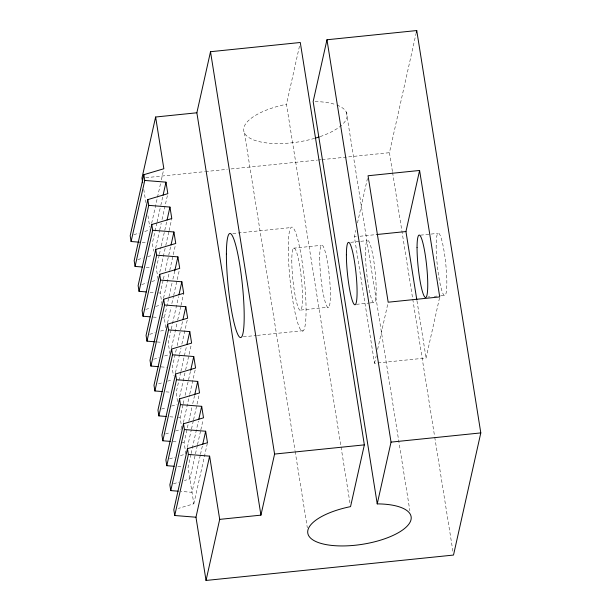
<?xml version="1.0" encoding="UTF-8"?>
<svg xmlns="http://www.w3.org/2000/svg" width="611" height="611" viewBox="0 0 611 611"><rect width="100%" height="100%" fill="white"/><g stroke="black" fill="none" stroke-linecap="round" stroke-linejoin="round"><path stroke-width="0.46" stroke-dasharray="3.06 2.29" d="M151.65 223.343L160.548 183.552M161.373 179.848L163.442 170.599M156.89 222.878L152.338 243.231L153.605 251.19M157.096 221.953L160.617 206.22M160.823 205.296L162.893 196.039M155.622 248.249L159.547 230.668M159.754 229.744L161.205 223.267M162.03 219.563L167.613 194.581M159.204 255.184L156.309 268.145L157.997 278.753M159.41 254.26L161.067 246.859M161.273 245.935L166.65 221.869M159.792 272.231L165.581 246.325M165.787 245.401L168.896 231.516M169.102 230.591L171.79 218.562M162.106 304.545L160.273 293.051L163.168 280.098M163.374 279.166L164.412 274.545M165.237 270.841L170.614 246.783M163.549 298.069L169.553 271.231M169.759 270.306L175.342 245.324M165.787 327.687L164.237 317.957L168.789 297.603M168.995 296.671L172.096 282.794M172.928 279.09L174.792 270.765M167.521 322.975L171.034 307.241M171.859 303.545L173.516 296.136M173.723 295.212L179.512 269.306M171.103 329.909L168.208 342.863L169.896 353.479M171.309 328.985L178.549 296.595M171.485 347.88L177.48 321.05M177.686 320.126L180.795 306.241M181.001 305.317L183.69 293.288M176.312 349.263L172.172 367.776L173.44 375.734M177.137 345.566L180.444 330.757M180.65 329.833L182.72 320.576M175.449 372.794L179.382 355.212M179.588 354.288L181.032 347.804M181.864 344.108L187.447 319.118M180.688 372.32L176.136 392.682L177.549 401.526M180.894 371.396L186.477 346.414M179.626 396.776L185.416 370.862M185.622 369.938L191.411 344.031M181.933 429.082L180.108 417.588L183.002 404.635M183.208 403.711L184.239 399.082M185.072 395.378L190.449 371.32M183.384 422.606L189.586 394.843M189.792 393.919L195.176 369.861M185.904 453.996L184.071 442.501L188.623 422.14M188.83 421.216L191.93 407.331M192.755 403.634L194.619 395.302M187.348 447.519L191.281 429.938M191.487 429.006L193.351 420.681M193.557 419.757L199.346 393.843M190.93 454.454L188.035 467.407L193.832 503.808L178.366 508.405M191.136 453.522L198.376 421.139M197.315 445.587L189.868 478.902L184.407 480.521M197.521 444.663L200.622 430.786M200.828 429.854L203.104 419.681M200.278 455.302L191.999 492.313L180.925 491.42M200.484 454.37L202.554 445.121M193.832 503.808L207.488 442.738M349.943 502.861L286.475 104.267L299.459 46.184M439.53 297.847L426.081 357.993L374.528 363.285L354.388 236.824L355.839 230.347M357.496 222.946L367.425 178.527M392.438 171.546L389.436 152.697L416.32 32.398M374.528 363.285L376.185 355.877M377.629 349.4L387.97 303.132M133.832 234.685L139.293 233.066M144.746 231.447L150.207 229.82M137.796 259.599L143.257 257.972M147.801 256.62L152.353 255.268M141.767 284.505L147.22 282.885M151.772 281.534L157.226 279.907M145.731 309.41L150.275 308.059M155.736 306.439L161.197 304.813M149.695 334.316L155.156 332.697M160.609 331.078L165.161 329.726M153.659 359.23L159.12 357.603M164.58 355.984L169.125 354.632M158.539 383.868L163.084 382.517M167.635 381.165L172.18 379.813M161.594 409.042L166.146 407.69M171.599 406.071L177.06 404.451M165.558 433.955L170.11 432.603M175.571 430.976L181.024 429.357M169.53 458.861L174.983 457.242M180.444 455.615L184.988 454.263M173.493 483.767L178.954 482.148M145.762 177.702L204.548 171.668M205.495 171.569L227.3 169.331M231.095 168.941L317.376 160.09M318.323 159.998L321.165 159.7M322.112 159.608L389.436 152.697M232.829 233.539L290.943 227.575M354.388 236.824L356.266 236.633M360.016 236.251L376.888 234.517M293.425 248.196L321.325 245.332M350.737 242.315L359.841 241.376M360.75 241.284L367.119 240.635M420.49 235.159L437.774 233.379M300.849 310.037L328.749 307.173M356.35 304.339L369.082 303.033M369.991 302.941L374.543 302.476M427.921 296.999L429.739 296.816M434.291 296.343L437.018 296.068M440.653 295.693L445.205 295.228M243.331 336.806L256.46 335.462M257.391 335.363L303.323 330.65M142.187 242.414L146.8 242.788M146.151 267.32L150.764 267.694M150.115 292.226L154.736 292.6M158.425 292.898L160.273 293.051M153.162 317.063L157.775 317.437M162.396 317.812L164.237 317.957M157.126 341.969L161.747 342.343M161.09 366.875L166.635 367.326M165.986 391.857L170.599 392.231M169.95 416.771L174.563 417.145M178.259 417.443L180.108 417.588M172.989 441.6L177.61 441.974M182.223 442.349L184.071 442.501M177.885 466.583L181.574 466.88M416.985 300.856L426.081 357.993M392.583 172.485L434.597 436.33M434.749 437.27L452.904 551.29M346.399 112.18L409.866 510.773M244.446 132.938L295.014 450.498M295.166 451.437L307.318 527.767M143.768 189.379L145.861 202.547M147.961 215.714L149.756 227.002M336.951 105.077A52.317 19.605 -9 0 1 342.32 124.552M341.656 125.163A52.317 19.605 -9 0 1 319.118 136.948M314.612 138.346A52.317 19.605 -9 0 1 245.637 134.764A52.317 19.605 -9 0 1 286.475 104.267M315.093 101.548A52.317 19.605 -9 0 1 335.095 104.428M436.162 245.523A31.39 4.285 84.1 0 0 444.09 295.304A31.39 4.285 84.1 0 0 444.22 252.091A31.39 4.285 84.1 0 0 436.162 245.523M319.706 257.468A31.39 4.285 84.1 0 0 327.633 307.249A31.39 4.285 84.1 0 0 327.763 264.036A31.39 4.285 84.1 0 0 319.706 257.468M291.806 260.332A31.39 4.285 84.1 0 0 299.734 310.113A31.39 4.285 84.1 0 0 299.864 266.9A31.39 4.285 84.1 0 0 291.806 260.332M365.5 252.771A31.39 4.285 84.1 0 0 373.428 302.552A31.39 4.285 84.1 0 0 373.558 259.339A31.39 4.285 84.1 0 0 365.5 252.771M288.255 247.814A52.317 7.133 84.1 0 0 301.467 330.772A52.317 7.133 84.1 0 0 301.689 258.759A52.317 7.133 84.1 0 0 288.255 247.814"/><path stroke-width="0.92" d="M155.622 117.014L163.855 168.751L143.845 174.693L144.761 180.444L165.993 182.162L167.826 193.656L147.809 199.606L148.725 205.349L169.957 207.068L171.79 218.562L151.78 224.512L152.689 230.255L173.921 231.974L175.754 243.468L155.744 249.418L156.66 255.169L177.893 256.88L179.718 268.382L159.708 274.324L160.624 280.075L181.857 281.793L183.69 293.288L163.679 299.237L164.588 304.981L185.82 306.699L187.653 318.194L167.643 324.143L168.56 329.894L189.792 331.605L191.617 343.099L171.607 349.049L172.523 354.8L193.756 356.519L195.589 368.013L175.571 373.963L176.487 379.706L197.72 381.424L199.553 392.919L179.542 398.868L180.459 404.612L201.691 406.33L203.516 417.825L183.506 423.774L184.423 429.525L205.655 431.236L207.488 442.738L187.47 448.68L188.387 454.431L209.619 456.15L195.971 517.219L206.037 580.45L453.507 555.063L480.804 432.909L416.74 30.55L326.969 39.761L313.16 101.525L377.231 503.892A52.317 19.605 -9 0 1 399.113 532.265A52.317 19.605 -9 0 1 314.65 540.934A52.317 19.605 -9 0 1 350.546 506.626L364.355 444.861L300.284 42.495L210.512 51.706L196.864 112.783L155.622 117.014L141.966 178.091L142.714 182.796M143.845 174.693L130.196 235.77L131.105 241.521L139.415 242.185M131.105 241.521L144.761 180.444M147.809 199.606L134.16 260.676L135.077 266.427L142.462 267.022M135.077 266.427L148.725 205.349M151.78 224.512L138.124 285.589L139.041 291.332L146.426 291.928M139.041 291.332L152.689 230.255M163.099 195.115L165.993 182.162M155.744 249.418L142.088 310.495L143.005 316.238L150.39 316.842M143.005 316.238L156.66 255.169M167.063 220.021L169.957 207.068M159.708 274.324L146.06 335.401L146.976 341.152L155.278 341.824M146.976 341.152L160.624 280.075M171.027 244.927L173.921 231.974M163.679 299.237L150.023 360.307L150.94 366.058L158.325 366.653M150.94 366.058L164.588 304.981M174.792 270.765L177.893 256.88M167.643 324.143L153.987 385.22L154.904 390.964L162.289 391.559M154.904 390.964L168.56 329.894M178.962 294.746L181.857 281.793M171.607 349.049L157.959 410.126L158.875 415.877L166.261 416.473M158.875 415.877L172.523 354.8M182.926 319.652L185.82 306.699M175.571 373.963L161.923 435.032L162.839 440.783L170.225 441.379M162.839 440.783L176.487 379.706M186.897 344.566L189.792 331.605M179.542 398.868L165.887 459.938L166.803 465.689L174.188 466.285M166.803 465.689L180.459 404.612M190.655 370.396L193.756 356.519M183.506 423.774L169.858 484.851L170.767 490.595L178.152 491.198M170.767 490.595L184.423 429.525M194.825 394.378L197.72 381.424M187.47 448.68L173.822 509.757L174.738 515.508L195.971 517.219M174.738 515.508L188.387 454.431M198.789 419.283L201.691 406.33M202.76 444.197L205.655 431.236M206.037 580.45L219.693 519.373L209.619 456.15M219.693 519.373L260.935 515.142L274.583 454.072L210.512 51.706M416.32 32.398L416.74 30.55M416.832 299.917L405.948 231.538L419.597 170.461L368.043 175.754L388.176 302.208L439.737 296.915L419.597 170.461M377.231 503.892L391.04 442.12L326.969 39.761M376.888 234.517L405.948 231.538M274.583 454.072L364.355 444.861M391.04 442.12L480.804 432.909M196.864 112.783L260.935 515.142M319.118 136.948A52.317 19.605 -9 0 1 315.505 138.086M226.391 254.161A52.317 7.133 84.1 0 0 239.596 337.127A52.317 7.133 84.1 0 0 239.818 265.105A52.317 7.133 84.1 0 0 226.391 254.161M346.399 254.734A31.39 4.285 84.1 0 0 354.319 304.507A31.39 4.285 84.1 0 0 354.456 261.302A31.39 4.285 84.1 0 0 346.399 254.734M417.053 247.478A31.39 4.285 84.1 0 0 424.981 297.259A31.39 4.285 84.1 0 0 425.119 254.046A31.39 4.285 84.1 0 0 417.053 247.478"/></g></svg>
